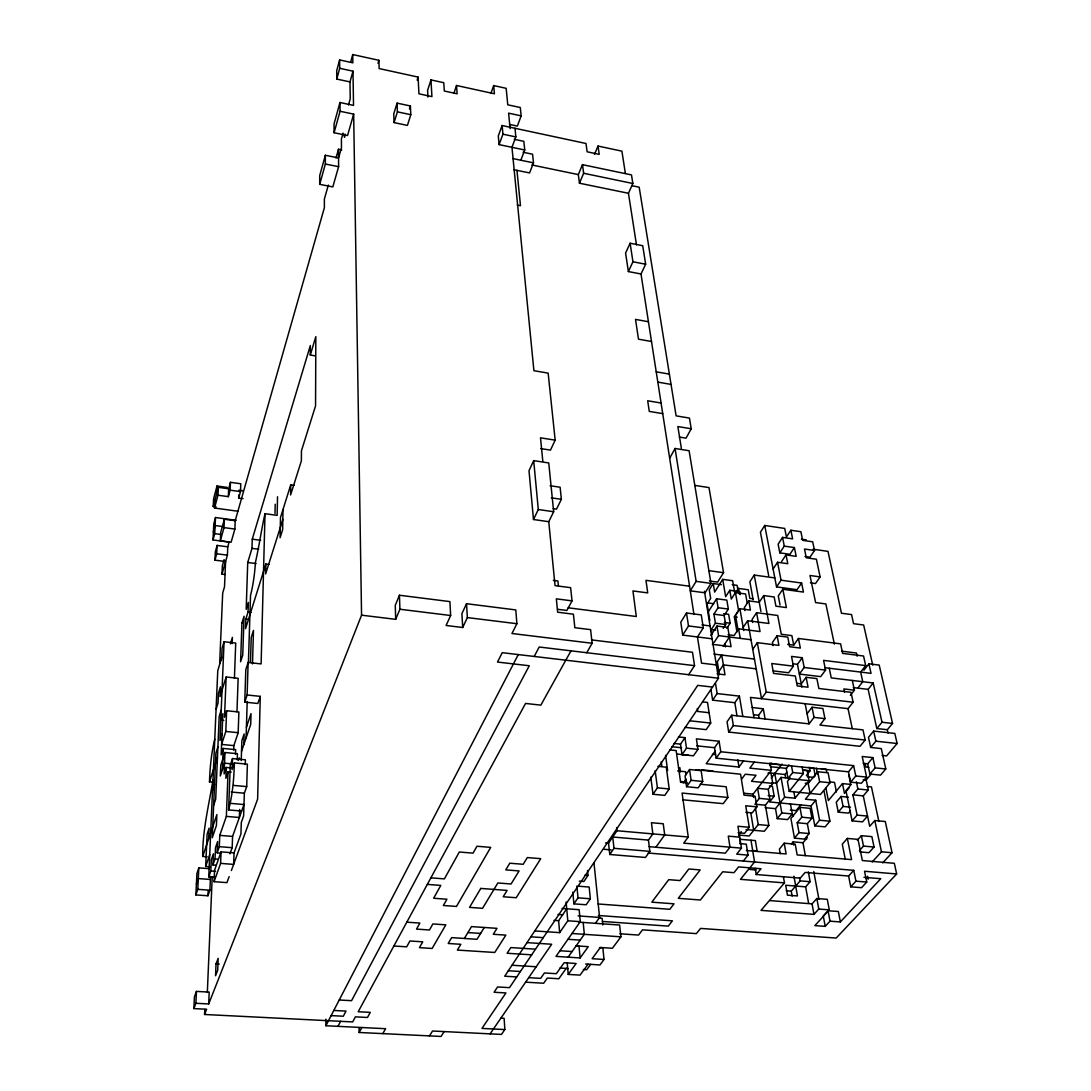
<?xml version="1.0" encoding="UTF-8"?>
<svg xmlns="http://www.w3.org/2000/svg" width="1091" height="1091" viewBox="0 0 1091 1091"><rect width="100%" height="100%" fill="white"/><g stroke="black" fill="none" stroke-linecap="round" stroke-linejoin="round"><path stroke-width="1.5" d="M341.756 149.931L338.483 149.262L338.619 166.678L332.823 186.916L319.704 184.338L319.718 175.583L325.35 155.277L338.551 157.936L341.483 147.653L341.401 138.98L343.092 133.047M315.204 355.857L310.28 355.039L310.335 345.52L252.266 539.172L251.98 548.364L247.725 562.479L246.184 609.364L248.339 602.437L248.039 612.051L245.87 618.979L245.557 628.661L265.863 564.02L268.986 564.415M294.024 485.304L290.751 484.827L290.601 494.946L301.361 460.893L301.471 450.706L315.558 405.879L315.831 336.628L310.28 355.039M283.005 509.47L282.637 529.694L280.101 537.699L280.482 517.516L290.751 484.827M277.523 496.746L277.141 515.361L265.018 513.697C261.335 529.749 259.181 546.032 255.499 562.083C254.694 573.334 253.317 584.503 250.521 595.427L248.407 662.933M275 513.506L275.205 504.26M260.285 696.372L257.844 703.49L244.752 702.127L247.125 694.981L260.285 696.372L257.612 799.144L231.374 870.523M265.018 513.697L261.117 663.914L248.134 662.469L245.802 669.697L244.752 702.127M265.863 564.02L265.618 573.961L282.828 519.534M252.498 663.914L253.48 630.421L251.216 637.471L250.48 662.087M247.125 694.981L248.134 662.469M245.243 764.532L245.393 759.8L232.506 758.572L232.097 769.632L234.36 762.936L247.384 764.164L246.702 786.584L244.343 793.198L243.634 815.959L241.302 822.45L240.934 833.947L234.033 852.876L233.638 864.386L220.6 863.39L214.081 881.692L226.928 882.633L229.151 876.605M246.075 738.007L247.207 701.527M239.625 809.44L239.352 817.486L226.369 816.395L219.768 835.379L219.318 846.671L217.164 852.835L220.368 853.08M241.22 760.563L241.875 740.612L244.139 733.97L243.784 744.703M237.238 759.786L237.443 753.704L224.964 752.517L220.737 765.391L220.3 776.001L224.541 763.182L232.383 763.918M233.692 750.076L233.856 745.617L238.165 732.688L238.888 712L226.614 710.746L224.514 717.319L226.137 676.993L238.152 678.302L236.965 711.755M241.67 811.049L228.605 809.931C232.574 794.643 233.965 778.879 234.36 762.936M229.969 853.83L232.178 847.693L232.574 836.415L244.002 804.531L230.869 803.399M235.479 754.14L235.642 749.626L223.26 748.44L221.173 754.863L222.85 713.637L220.805 720.101L223.819 720.401M226.369 816.395L228.046 771.814L231.237 772.114M243.061 498.696L238.656 498.082L238.765 494.946M228.605 809.931L230.269 765.227L232.506 758.572M238.656 498.082L240.484 491.632L240.77 483.777L230.46 482.304L228.674 488.795L228.333 496.65L217.982 495.205L214.545 508.024L237.961 511.243M234.429 678.316L235.724 643.063L224.064 641.74L222.073 648.299L221.678 657.805L217.764 670.72L208.749 876.878L215.036 877.341M216.018 963.898L215.554 975.763L217.709 970.199L218.173 958.307L216.018 963.898L219.236 964.089M220.6 863.39L221.05 851.866L234.033 852.876M224.964 752.517L224.119 773.942L226.287 767.464L231.019 767.9M233.856 745.617L221.596 744.43L225.796 731.461L226.614 710.746M235.206 520.693L224.378 519.234L220.709 532.449L220.327 540.809L231.115 542.227L234.879 529.067L235.206 520.693L324.382 207.699L324.368 199.039L328.336 185.075M226.287 767.464L225.864 778.333L228.046 771.814M232.165 643.595L232.397 637.376L230.419 643.854M217.164 852.835L217.627 841.57L215.5 847.707L215.022 858.944L212.909 864.972L216.086 865.218M222.414 769.619L223.26 748.44M571.002 650.822L540.85 705.127L525.548 703.45L358.189 1011.739L370.299 1012.366L367.462 1017.467L355.407 1016.853L352.652 1021.926L204.562 1014.48L204.781 1009.434M209.336 868.681L198.821 867.89L196.912 873.523L195.875 894.92L207.931 895.766L209.908 890.201L210.508 876.414M208.749 876.878L210.822 870.959L211.299 859.79L213.386 853.776L212.909 864.972M207.331 992.401L212.227 876.891M221.418 660.096L221.541 657.068L219.673 663.219L222.687 593.109L224.514 586.835L225.592 561.524L214.941 560.16L215.322 551.841L217.109 545.432L227.76 546.823L229.137 541.995M193.871 1008.589L195.889 1003.284L208.708 1003.938L209.199 992.087L196.448 991.405L194.43 996.751L193.871 1008.589L206.622 1009.243L204.562 1014.48M224.991 574.507L221.991 574.125L227.419 555.155L227.76 546.823M228.333 496.65L230.119 490.173L230.46 482.304M214.081 881.692L214.559 870.263L221.05 851.866M224.064 641.74L219.959 740.489L222.019 734.079M208.654 838.87L209.131 828.137L207.126 834.083L205.667 866.472L210.29 866.827M207.931 895.766L208.136 891.17M221.991 574.125L222.346 565.834L224.132 559.547M220.327 540.809L224.01 527.621L224.378 519.234M195.889 1003.284L196.448 991.405M207.235 856.803L202.694 856.462C202.49 830.278 208.858 805.322 212.99 779.942M214.941 560.16L216.714 553.764L217.109 545.432M213.959 782.233L209.486 781.838C209.977 767.368 211.34 753.049 214.777 739.112M195.875 894.92L197.798 889.342L198.821 867.89M229.355 542.104L213.004 539.95L214.736 533.622L215.5 517.516L236.229 520.325M216.632 493.787L217 485.986L227.242 487.432M217.982 495.205L218.364 487.336L228.674 488.795M216.127 506.92L213.222 506.524L213.604 498.751L217 485.986M213.004 539.95L213.781 523.885L215.5 517.516M214.545 508.024L214.913 500.183M213.222 506.524L218.364 487.336M509.511 124.415L517.339 126.092L521.157 115.864L520.284 107.518L507.765 104.804L506.156 88.316L493.678 85.575L494.428 93.785L456.529 85.493L457.115 93.799L444.31 91.017L443.778 82.711L430.959 79.902L431.927 96.608L418.944 93.812L418.098 77.093L379.136 68.569L378.891 60.305L352.734 54.55L352.857 62.828L339.628 59.937L336.71 70.71L336.764 79.07L349.993 81.92L350.225 98.858L348.506 104.941M213.386 531.89L215.118 525.535L222.564 526.544M336.764 79.07L339.696 68.297L339.628 59.937M350.606 62.214L352.734 54.55M339.997 102.513L334.037 123.965L334.078 132.734L347.552 135.502L353.661 114.119L340.065 111.268L339.997 102.513L353.525 105.377L352.993 71.188L339.696 68.297M319.704 184.338L325.363 164.032L325.35 155.277M334.078 132.734L340.065 111.268M349.993 81.92L352.993 71.188M336.014 157.99L338.483 149.262M345.301 134.261L344.442 137.261L344.415 134.37M378.004 63.346L378.891 60.305M397.056 103.127L393.756 113.873L394.083 122.601L407.42 125.397L410.802 114.691L410.407 105.977L397.056 103.127L397.397 111.855L394.083 122.601M216.073 709.341L218.05 702.986L218.473 693.208L220.45 686.771L220.041 696.59L226.137 676.993M417.144 80.107L418.098 77.093M409.439 109.032L410.407 105.977M221.228 710.023L219.196 716.446L215.691 799.198L213.645 805.349M430.959 79.902L427.59 90.403L427.972 97.058M217.914 746.844L215.895 753.131L212.254 837.738L216.413 825.532L216.877 814.595L202.694 856.462M209.486 781.838L217.477 757.14M212.527 790.361L214.559 784.211M454.033 92.94L456.529 85.493M246.402 727.247L251.025 713.609L250.712 724.424L241.534 751.317M238.411 760.468L239.297 757.863M196.394 884.174L198.317 878.569L210.372 879.455M205.667 866.472L209.717 854.703M491.073 92.94L493.678 85.575M625.361 173.401L621.911 151.158L598.018 146.058L599.204 154.349L587.135 151.799L585.99 143.494L502.119 125.533L498.301 135.952L499.092 144.612L524.744 149.999L520.83 160.227M499.092 144.612L502.937 134.193L502.119 125.533M514.979 128.274L515.852 136.921L511.952 147.312L533.908 370.695L548.146 373.122L555.169 440.15L550.478 450.106L540.754 448.592M523.094 152.235L532.558 154.213L533.499 162.859L529.571 172.937L513.779 169.691M208.708 1003.938L361.557 615.174L353.661 114.119M548.759 521.703L533.485 519.507L529.012 470.739L533.69 460.634L548.746 462.952L553.669 511.734L548.759 521.703L555.046 585.622L570.634 587.681L572.025 600.868L556.342 598.836L557.651 612.201L573.416 614.206L574.834 627.693L590.599 629.657L592.113 643.267L511.952 633.503L516.902 623.711L515.784 609.924L466.525 603.705L467.357 617.588L462.707 627.502L446.096 625.484L450.651 615.515L449.901 601.605L399.456 595.236L395.256 605.369L395.678 619.333L361.557 615.174M628.457 193.284L579.457 183.206L578.325 174.601L582.471 164.659L631.484 174.915L632.848 183.493L628.457 193.284L636.476 244.848M395.678 619.333L399.906 609.242L399.456 595.236M579.457 183.206L583.63 173.264L582.471 164.659M594.486 154.431L598.018 146.058M641.003 273.977L645.654 264.227L642.708 245.707L630.121 243.238L625.593 253.044L628.375 271.564L641.003 273.977L693.971 614.506M466.525 603.705L461.902 613.66L462.707 627.502M628.375 271.564L632.944 261.772L630.121 243.238M533.485 519.507L538.299 509.511L533.69 460.634M550.137 485.727L560.106 487.227L561.374 499.31L556.505 509.156L553.192 508.665M382.777 1033.627L385.628 1028.704L325.882 1025.745L518.28 654.573M337.937 1026.345L340.61 1021.312M534.208 656.455L539.213 647.018L694.544 665.646L692.499 652.268L591.513 639.899M572.025 600.868L566.87 610.469L557.515 609.269M669.683 458.247L675.056 448.483L689.103 450.733L710.964 583.371L705.059 592.808L690.303 590.831L696.126 581.367L675.056 448.483M631.648 185.647L639.19 187.202L676.12 415.862L689.444 418.085L691.23 428.763L686.034 438.159L679.379 437.068M444.146 1031.581L441.037 1036.45L359.13 1032.481L361.885 1027.531M586.753 652.718L592.113 643.267M464.357 938.465L471.517 926.6L496.991 928.346L493.268 934.278L505.856 935.123L494.755 952.47L457.347 950.07L460.838 944.301L448.196 943.483L451.66 937.619L476.999 939.31L484.281 927.473M716.351 664.937L701.54 663.151L697.463 636.953L703.313 627.83L701.268 614.901L686.512 612.992L680.798 622.197L682.721 635.112L712.137 638.794M721.424 584.653L713.228 583.549L709.273 589.849L710.664 598.386L707.513 603.364M429.472 1035.891L432.541 1031.009L501.465 1034.418L504.847 1029.563L504.124 1018.339L500.878 1018.162M682.721 635.112L688.489 625.948L686.512 612.992M694.817 485.4L709 487.582L723.551 572.693L717.619 582.117L709.505 581.012M734.652 592.249L732.634 580.712L722.692 579.362L714.646 592.099L713.228 583.549M708.373 611.669L716.596 598.754L726.824 600.105L728.352 609.064L724.151 615.515L725.665 624.516L723.169 628.334M804.967 556.451L809.972 557.174L814.527 550.491L812.686 541.818L802.676 540.345L800.889 531.726L790.88 530.24L786.434 536.99L784.715 528.439L764.723 525.467L760.427 532.217L768.678 575.68M712 634.116L711.264 629.589L715.41 623.193L713.923 614.178L718.083 607.714L716.596 598.754M740.339 594.568L739.821 591.636L729.77 590.286L725.651 596.709L722.692 579.362M747.171 602.818L745.589 593.968L735.47 592.604L731.284 599.068L729.77 590.286M735.975 592.222L738.43 588.431L748.262 589.767L749.803 598.359L753.09 598.795M710.882 635.439L716.978 626.043L727.806 627.434L731.052 646.663L712.328 644.331M688.639 674.702L694.544 665.646M774.815 577.916L754.236 575.066L749.872 581.762L753.145 599.791M790.88 530.24L792.625 538.872L782.547 537.399L778.128 544.15L779.833 552.851L789.911 554.296L794.398 547.573L784.279 546.114L779.833 552.851M714.169 642.354L718.56 635.63L716.978 626.043M726.838 628.266L730.152 623.22L728.638 614.315L723.578 613.647M736.943 631.866L734.352 616.838L738.58 610.401L735.47 592.604M801.612 583.03L797.03 589.699L776.547 586.89L781.047 580.194L801.612 583.03L803.453 592.072L782.82 589.249L786.393 607.578L775.933 606.187L774.174 596.982L763.714 595.563L759.241 602.273L748.781 600.882L750.431 610.101L739.903 608.71L735.511 615.379L737.939 629.343M748.781 600.882L744.389 607.537L744.921 610.605M773.096 569.011L777.556 562.274L787.784 563.72L786.025 554.883L796.185 556.342L794.398 547.573M723.224 646.349L729.429 637.008M781.551 561.606L786.025 554.883M787.647 644.358L793.702 645.122L791.861 635.63L781.292 634.266L777.706 615.474L756.595 612.706L760.032 631.553L738.593 628.811L734.134 635.508L727.997 634.73M743.176 627.393L747.649 620.711L768.923 623.466L763.714 595.563M756.595 612.706L752.108 619.388L752.667 622.511M718.887 671.538L723.374 664.883L756.199 668.851M704.459 591.267L718.505 678.234L509.497 987.655L497.578 986.96L494.073 992.251L505.938 992.933L481.963 1028.418L504.847 1029.563M655.855 847.243L664.705 834.929L663.233 823.76L651.436 822.709L652.854 833.892L648.449 840.097L649.854 851.348L645.477 857.458L609.774 854.485L608.546 843.193L616.974 830.742L616.606 827.523M587.504 870.482L587.994 875.418L583.89 881.487L579.321 881.133M782.82 589.249L778.278 595.931L780.038 605.041M534.754 930.937L559.656 932.641L558.619 920.722L566.72 908.789M720.756 751.754L853.612 765.623L848.484 771.814L716.16 758.163L720.756 751.754L719.105 741.253L696.385 738.839L697.954 749.367L693.453 755.818L682.025 754.645L680.525 744.13L684.957 737.625L678.397 736.93M717.128 693.562L739.412 696.126L734.816 702.699L712.628 700.163L717.128 693.562L715.519 683.471M578.435 886.206L589.167 887.038L590.34 898.766L586.167 904.766L573.907 903.866L578.012 897.838L576.894 886.097M609.774 854.485L613.988 848.321L612.733 837.002L648.449 840.097M657.9 766.332L666.274 767.178L669.219 788.97L664.76 795.38L653.004 794.248L657.409 787.825L655.159 770.655M752.735 649.363L757.331 642.667L778.919 645.381L777.106 635.753L787.797 637.117L789.652 646.731L800.344 648.068L798.448 638.48L840.602 643.854L842.647 653.386L863.554 656.018L865.695 665.605L860.649 672.083L862.776 681.725L857.758 688.121M490.091 1033.859L551.678 944.247L527.008 942.61M559.656 932.641L567.811 920.777L566.106 901.998M682.025 754.645L686.484 748.167L684.957 737.625M702.672 701.908L707.513 702.454L710.718 723.074L706.177 729.634L685.08 727.356M777.106 635.753L772.455 642.435L773.055 645.64M814.527 550.491L804.49 549.032L806.304 557.787L816.382 559.233L820.132 576.907L815.495 583.549L810.436 582.853M562.042 908.448L579.144 909.689L580.289 921.65L556.001 956.398L580.126 957.939L588.267 946.674L576.13 945.87M689.553 769.523L685.053 775.946L686.58 786.72L698.145 787.852L702.727 781.47L701.131 770.682L689.553 769.523L691.121 780.324L686.58 786.72M683.443 782.82L686.089 779.083L686.73 783.638M812.031 707.254L814.036 717.401L809.058 723.865L731.652 715.232L727.042 721.778L728.706 732.075L860.022 746.299L865.19 740.012L862.995 729.879L819.941 725.079L824.946 718.642L822.9 708.509L812.031 707.254L807.095 713.746M716.16 758.163L714.537 747.703L719.105 741.253M568.097 957.175L584.326 934.319L583.18 922.468M715.082 751.235L706.218 763.7L738.989 767.041L743.53 760.891M728.706 732.075L733.343 725.556L731.652 715.232M793.702 645.122L798.448 638.48M595.386 923.327L599.586 917.436L593.981 862.845M566.324 968.249L558.81 978.75L547.327 978.054L543.673 983.236L525.617 982.173M757.331 642.667L766.237 692.076L761.504 698.676L747.649 620.711M588.049 964.239L580.044 975.136L568.22 974.413L576.116 963.489L564.142 962.726L556.342 973.69L544.423 972.967L540.645 978.368L528.712 977.659M865.695 665.605L823.569 660.382L825.573 670.092L820.664 676.638L799.348 674.061L804.176 667.487L802.253 657.737L791.52 656.4L793.402 666.165L788.629 672.765L773.233 670.897M759.091 718.192L758.572 715.287L763.291 708.782L752.231 707.527M801.899 687.153L797.453 664.337L802.253 657.737M590.695 964.308L586.726 969.694L583.385 969.49M852.303 728.693L848.048 708.645L853.121 702.222L850.994 692.294L818.864 688.489L816.873 678.602L806.113 677.306L801.258 683.866L796.648 683.307M700.217 784.224L726.183 786.761L727.861 797.453L682.093 793.062L688.257 837.002L683.702 843.152L741.444 848.157L737.939 826.255L749.258 827.278L745.726 805.772L756.895 806.835L755.122 796.225L743.98 795.148L740.544 774.174L695.867 769.687M599.45 947.602L602.846 947.82L604.032 959.466L599.927 964.99L585.662 963.994M578.585 922.14L619.633 925.032L620.929 936.828L612.392 948.27L600.364 947.465L592.113 958.703L604.032 959.466M727.861 797.453L723.224 803.644L682.571 799.785M741.689 779.029L745.276 774.215L756.036 775.292L751.494 781.292L772.769 783.406L771.01 773.396L767.982 773.083M754.413 762.023L749.831 768.146L771.364 770.341L770.096 763.141M769.851 765.377L771.651 763.018M753.676 797.494L753.117 794.139L771.364 770.341M771.228 778.074L782.015 764.095M755.708 803.031L759.322 798.367L757.618 788.275L768.2 789.311L772.769 783.406M788.998 764.886L786.188 768.5L788.016 778.524L809.127 780.651L807.231 770.655L802.731 770.191M756.895 806.835L752.176 812.904L745.808 812.318M863.895 670.229L868.9 663.805L879.21 665.087L892.533 723.442L887.324 729.715L888.074 733.043M788.438 778.142L781.047 777.406L776.519 783.215L772.087 782.765M785.643 777.747L785.056 774.487L786.87 772.169M739.48 833.892L741.253 831.615M850.407 695.308L854.417 690.18L852.316 680.457M746.08 829.61L764.3 831.247L768.869 825.532L765.377 805.213L769.946 799.389L768.2 789.311M749.258 827.278L744.512 833.319L738.075 832.733M769.414 785.929L772.401 786.229L774.16 796.185L769.619 801.953L811.036 805.935L815.727 800.221L805.39 799.212L819.627 781.702L817.677 771.732L828.096 772.796L830.074 782.752L820.459 794.453L789.229 791.384L787.416 781.415L790.198 777.883M788.016 778.524L792.734 772.523L791.493 765.827M755.531 808.54L758.218 824.564L749.203 835.979L738.58 835.024M741.444 848.157L736.698 854.158L748.044 855.126L746.271 844.175L739.807 843.602M887.324 729.715L876.823 728.543L868.136 689.362L873.195 682.98L831.26 677.906L829.242 668.237M777.256 818.632L781.811 812.945L792.216 813.927L787.62 819.586L777.256 818.632L775.496 808.663L784.606 797.194L781.047 777.406M789.229 791.384L803.344 773.601L802.09 766.918M806.399 775.401L810.081 770.778L809.467 767.559M743.298 861.044L748.044 855.126M784.606 797.194L795.025 798.203L809.127 780.651M810.095 793.43L808.213 783.502L817.677 771.732M800.739 804.94L796.13 810.613L790.252 810.067M804.612 839.006L809.195 833.551L807.354 823.691L811.949 818.155L810.108 808.349L799.962 807.381L790.92 818.495L794.466 838.106L806.59 839.334M794.466 838.106L799.021 832.624L797.207 822.75L801.776 817.2L799.962 807.381M882.101 755.422L886.615 755.913L897.129 743.517L894.825 733.438L873.646 731.079L868.477 737.366L870.673 747.444L881.283 748.603L885.797 768.978L880.546 775.128L869.895 774.024L867.7 763.795L872.882 757.618L862.19 756.486L866.595 777.106L861.385 783.243L850.625 782.152L848.484 771.814M848.607 876.032L850.748 886.833L855.93 881.173L853.748 870.345L848.607 876.032L805.158 872.432L800.235 878.132L756.227 874.518L760.972 868.75L738.607 866.895L733.943 872.691L722.733 871.777L700.381 900.007L678.275 898.316L700.177 869.922L688.816 868.995L680.02 880.56L668.715 879.66L651.832 902.162L674.02 903.825L669.819 909.294L598.1 903.975M876.823 728.543L882.005 722.242L873.195 682.98M619.92 933.787L638.549 935.069L642.517 929.846L696.358 933.623L700.572 928.414L836.17 938.055L896.652 873.959L894.347 863.308L862.354 860.54L858.003 839.374L847.339 838.42L851.594 859.613L797.153 854.921L795.216 844.189L784.224 843.207L779.41 849.057L780.201 853.653M870.673 747.444L875.882 741.184L873.646 731.079M791.384 843.984L793.143 841.87L802.99 842.743L807.435 837.452M850.912 784.443L842.484 783.597L828.369 800.576L825.846 787.77M850.625 782.152L855.78 775.987L853.612 765.623M824.087 791.343L829.924 821.196L825.137 826.842L814.813 825.887L819.559 820.227L815.727 800.221M848.403 797.194L841.079 796.471L836.265 802.212L838.256 812.14L848.498 813.122L850.448 810.845M849.303 787.62L844.475 793.362L842.484 783.597M869.895 774.024L875.118 767.873L872.882 757.618M838.256 812.14L843.098 806.44L841.079 796.471M857.103 815.1L867.536 816.095L862.504 821.85L852.112 820.868L857.103 815.1L852.917 794.848L857.894 788.984L856.394 781.811M882.646 862.926L892.056 852.739L885.278 821.523L874.805 820.541L869.691 826.323L863.281 795.871L868.3 790.02L866.172 779.997L871.204 774.065M783.406 876.755L784.47 882.892L761.013 910.371L813.968 914.367L818.782 909.048L829.283 909.839L827.292 899.339L816.832 898.52L812.059 903.866L813.968 914.367M792.134 896.106L791.261 891.17L800.167 880.887L799.567 877.6M847.339 838.42L842.279 844.189L845.28 859.272M808.649 903.389L805.635 886.847L810.149 881.705L808.336 871.859M857.308 840.247L861.358 835.679L871.873 836.633L874.055 847.025L868.927 852.698L859.926 851.907M859.435 850.639L863.513 846.084L874.055 847.025M872.145 862.013L881.473 851.798L892.056 852.739M827.101 911.776L823.282 915.963L825.219 926.368L814.882 925.604L829.283 909.839M825.219 926.368L830.019 921.172L840.356 921.936L880.737 878.705L863.949 877.314M896.652 873.959L864.549 871.259L866.759 882.06L861.549 887.706L850.748 886.833M333.805 1010.457L346.024 1011.098L343.297 1016.226L331.146 1015.612M339.219 1000.011L351.561 1000.679L529.271 665.755L497.496 662.06L502.255 652.677L718.505 678.234M516.739 976.936L504.71 976.213L697.708 685.366L712.518 687.085M511.993 965.249L536.213 966.749M559.956 968.031L568.356 968.549M508.324 970.758L520.407 971.495M535.504 949.17L510.833 947.561L507.11 953.261L531.672 954.83M559.942 950.752L572.093 951.543M393.865 946.006L406.684 946.824L409.93 940.988L422.735 941.819L419.435 947.643L432.131 948.461L445.81 924.841L432.868 923.954L429.459 929.982L416.517 929.109L419.871 923.068L406.807 922.181M467.916 932.573L480.626 933.419M530.867 936.801L543.277 937.646M567.947 939.296L580.207 940.128M576.034 946.047L579.021 946.252L580.126 957.939M572.025 933.487L620.929 936.828M567.811 920.777L580.289 921.65M553.983 920.395L558.619 920.722M598.386 915.499L672.411 920.831L668.278 926.123L602.491 921.459M557.992 914.463L562.642 914.79M578.094 915.894L599.586 917.436M197.798 889.342L209.908 890.201M599.109 918.09L602.123 918.308L602.805 924.977M427.317 884.392L440.778 885.415L433.645 898.248L446.915 899.216L443.341 905.503L456.474 906.444L490.705 847.38L476.958 846.248L473.058 853.135L459.311 852.016L444.392 878.882L430.877 877.846M578.012 897.838L590.34 898.766M210.822 870.959L215.554 871.314M769.919 900.607L812.059 903.866M215.022 858.944L218.214 859.19M805.635 886.847L785.711 885.251L787.443 895.179L797.453 895.956L793.948 876.209M786.297 890.774L791.261 891.17M584.953 875.173L587.994 875.418M219.318 846.671L232.178 847.693M855.93 881.173L866.759 882.06M800.167 880.887L810.149 881.705M219.768 835.379L232.574 836.415M784.47 882.892L740.462 879.332L754.549 861.985L750.99 840.275M749.79 869.445L756.063 869.963M605.546 842.948L608.546 843.193M649.131 846.671L725.297 853.176L729.988 847.162L728.283 836.142L739.684 837.152M613.988 848.321L649.854 851.348M604.387 849.33L611.165 849.903M648.149 853.026L853.748 870.345M752.504 850.53L757.099 850.925L755.395 840.575L739.821 839.293L740.571 843.929M746.367 850.53L786.12 853.967L784.224 843.207M231.278 792.039L244.343 793.198M616.974 830.742L688.257 837.002M799.021 832.624L809.195 833.551M233.569 785.411L246.702 786.584M797.207 822.75L807.354 823.691M758.218 824.564L768.869 825.532M801.776 817.2L811.949 818.155M819.559 820.227L829.924 821.196M754.808 804.203L765.377 805.213M765.118 807.681L775.496 808.663M744.048 793.252L753.117 794.139M768.159 795.598L774.16 796.185M657.409 787.825L669.219 788.97M759.322 798.367L769.946 799.389M843.098 806.44L850.448 807.149M225.796 731.461L238.165 732.688M852.917 794.848L863.281 795.871M691.121 780.324L702.727 781.47M680.689 781.497L683.893 781.811M687.139 782.943L680.593 782.302L676.147 750.567L669.642 749.899M829.555 781.906L834.52 782.397L836.429 791.943M701.84 769.837L712.778 770.942M819.627 781.702L830.074 782.752M867.059 786.475L871.464 786.925L878.869 821.455M805.24 783.202L808.213 783.502M677.647 770.942L685.612 771.746L686.034 774.705M857.894 788.984L868.3 790.02M770.423 766.714L786.652 768.378M802.785 770.028L810.081 770.778M855.78 775.987L866.595 777.106M792.734 772.523L803.344 773.601M863.199 779.697L866.172 779.997M768.91 772.851L785.056 774.487M807.163 776.737L813.927 777.419M712.478 754.331L715.601 754.658M821.264 768.664L826.173 769.169L826.787 772.292M677.306 754.058L688.462 755.217M769.264 763.455L779.765 764.546M808.704 767.45L813.75 767.969L815.304 775.987M673.993 743.448L680.525 744.13M696.767 745.835L714.537 747.703M863.131 763.318L867.7 763.795M671.988 746.735L681.63 747.744M686.484 748.167L697.954 749.367M868.831 767.287L865.845 766.987L865.136 763.645M875.118 767.873L885.797 768.978M689.526 720.756L710.718 723.074M733.343 725.556L865.19 740.012M875.882 741.184L897.129 743.517M753.854 714.755L758.572 715.287M709.109 712.723L697.763 711.455L697.326 708.523M882.005 722.242L892.533 723.442M814.036 717.401L824.946 718.642M848.048 708.645L750.472 697.408L754.004 717.728M766.237 692.076L853.121 702.222M853.285 687.589L868.136 689.362M717.087 673.843L724.997 674.784L721.751 655.05L717.305 661.732L719.433 674.824M854.417 690.18L843.875 688.926L844.57 692.199M245.87 618.979L248.857 619.333M248.039 612.051L251.025 612.419M713.896 654.095L754.467 659.059M792.871 663.778L797.453 664.337M824.728 667.678L871.041 673.352L868.9 663.805M793.402 666.165L771.746 663.519L773.574 673.392L795.312 675.997L797.221 685.925L808.063 687.207L806.113 677.306M804.176 667.487L825.573 670.092M399.906 609.242L450.651 615.515M467.357 617.588L516.902 623.711M718.56 635.63L751.031 639.735M841.652 651.163L856.462 653.032L857.158 656.196M568.152 607.796L636.298 616.51L632.944 590.94L647.713 592.89L645.981 580.344L689.58 586.222M701.949 624.898L710.05 625.934M688.489 625.948L703.313 627.83M711.264 629.589L715.655 630.148M216.714 553.764L227.419 555.155M724.356 622.47L730.152 623.22M247.725 562.479L256.044 563.542M715.41 623.193L725.665 624.516M251.98 548.364L258.703 549.237M713.923 614.178L724.151 615.515M734.352 616.838L737.243 617.22M214.736 533.622L220.709 534.413M252.266 539.172L260.626 540.29M553.328 580.398L557.91 580.998L558.387 585.812M713.678 603.705L706.927 602.805L709.805 620.588M718.083 607.714L728.352 609.064M224.01 527.621L234.879 529.067M732.238 584.681L737.08 585.349L738.075 590.981M696.126 581.367L710.964 583.371M708.877 570.661L723.551 572.693M238.956 490.241L243.334 490.855M230.119 490.173L240.484 491.632M820.132 576.907L809.986 575.489L815.604 602.559L825.86 603.95L834.37 644.126M801.394 539.186L806.358 539.909M813.122 549.223L827.987 551.378L841.461 613.237L851.553 614.588L853.571 623.684L863.663 625.02L872.745 665.196M538.299 509.511L553.669 511.734M551.35 497.823L561.374 499.31M555.169 440.15L540.509 437.832L542.8 461.152M691.23 428.763L677.852 426.567L681.357 448.278M662.728 413.639L649.281 411.402L647.686 400.779L661.078 403.029M657.832 382.123L671.033 384.4M656.223 371.826L669.369 374.104M651.504 341.497L638.48 339.165L635.521 319.39L648.436 321.75M632.944 261.772L645.654 264.227M517.257 205.081L520.489 205.722L516.957 170.346M325.363 164.032L338.619 166.678M512.865 158.577L533.499 162.859M583.63 173.264L632.848 183.493M531.781 164.946L578.325 174.601M397.397 111.855L410.802 114.691M502.937 134.193L515.852 136.921M514.284 139.321L523.83 141.339L524.744 149.999M521.157 115.864L508.597 113.15L510.111 128.656M874.805 820.541L881.473 851.798M848.798 774.924L850.844 784.852L845.948 790.689L852.112 820.868M861.358 835.679L863.513 846.084M867.55 876.237L868.163 879.237M782.547 537.399L784.279 546.114M777.556 562.274L781.047 580.194M805.131 703.709L809.058 723.865M816.354 768.159L817.568 774.419M764.723 525.467L776.547 586.89M840.356 921.936L838.352 911.517L828.055 910.74L830.019 921.172M811.036 805.935L814.813 825.887M813.777 871.573L818.932 899.352M816.832 898.52L818.782 909.048M754.236 575.066L760.932 611.478M793.812 791.589L795.025 798.203M802.99 842.743L805.349 855.617M790.402 803.958L792.857 816.477M793.143 841.87L793.716 845.089M763.291 708.782L765.105 718.969M774.787 773.451L781.811 812.945M738.43 588.431L739.439 594.172M739.903 608.71L743.721 630.557M738.593 628.811L740.243 638.371M739.412 696.126L742.848 716.487M724.983 643.704L725.515 646.908M734.816 702.699L736.984 715.723M750.799 812.877L753.69 830.292M737.802 759.813L738.989 767.041M755.217 868.341L756.227 874.518M711.046 690.098L712.628 700.163M679.857 767.628L680.47 772.033M665.578 755.395L667.624 770.491M661.269 761.777L661.869 766.264M650.795 777.133L653.004 794.248M572.816 892.152L573.907 903.866M567.197 962.835L568.22 974.413M359.075 1027.586L359.13 1032.481M325.882 1019.171L325.882 1025.745M241.943 623.043L240.606 661.773L242.748 655.05L244.057 616.238L241.943 623.043M480.763 888.429L469.539 907.385L482.549 908.326L497.851 882.974L511.065 883.996L519.098 870.932L505.76 869.868L509.783 863.213L523.189 864.29L527.335 857.567L540.741 858.658L516.207 897.729L503.196 896.761L507.11 890.406L480.763 888.429"/></g></svg>
